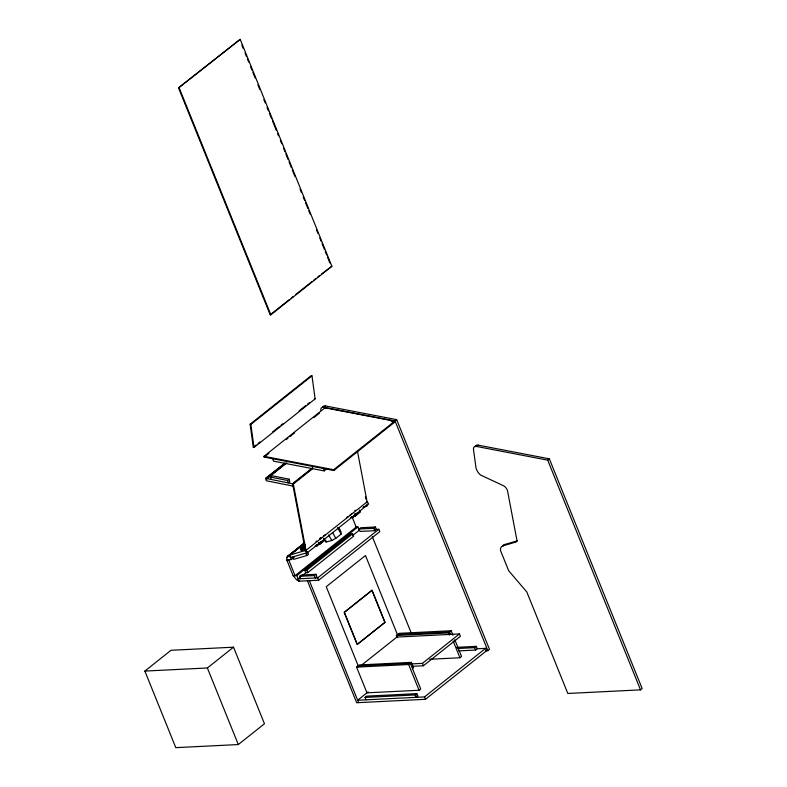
<?xml version="1.0" encoding="UTF-8"?>
<svg xmlns="http://www.w3.org/2000/svg" width="787" height="787" viewBox="0 0 787 787"><rect width="100%" height="100%" fill="white"/><g stroke="black" fill="none" stroke-linecap="round" stroke-linejoin="round"><path stroke-width="1.18" d="M304.156 543.453L289.508 555.13L290.492 557.56L307.52 552.612L368.631 504.034L367.342 501.693L305.986 550.349L306.182 551.451L305.326 550.536L289.045 555.258L287.294 556.714L286.724 559.823L293.158 575.75L296.797 579.999L299.07 581.19L318.676 580.216L379.787 531.638L378.822 529.287L375.143 529.464M300.978 549.218C308.199 544.053 299.552 551.766 301.106 548.401M305.12 545.155L300.654 547.683L302.67 546.512M303.507 546.158L301.923 547.26L302.71 546.778M315.203 545.834C315.607 546.631 319.797 544.122 318.194 544.033M350.884 517.443C351.287 518.239 355.478 515.741 353.875 515.652M303.733 546.739L301.205 548.293M304.097 547.722L303.359 548.765M320.476 537.836L319.965 538.347M321.627 541.84L322.04 541.436L321.509 541.426M304.235 543.974L304.038 544.584M301.116 547.742L300.742 548.352L302.021 547.909M304.894 544.545L302.208 545.794L305.002 544.211M319.325 542.637L318.705 543.217L319.699 543M321.844 541.751L321.126 542.233M355.045 514.216L354.888 514.737M357.141 513.606L357.308 513.085M178.521 87.888L240.202 39.35L331.878 266.272L270.856 314.78L270.207 314.81L178.521 87.888L240.202 39.35M270.207 314.81L289.272 299.65M291.18 298.135L293.089 296.62M295.951 294.348L312.164 281.461M314.062 279.946L315.971 278.431M317.879 276.916L319.788 275.401M321.696 273.886L331.878 266.272M250.138 424.203L311.249 375.625L311.967 375.842L315.115 398.901L254.004 447.478L253.286 447.262L250.138 424.203L250.856 424.419L311.967 375.842M253.286 447.262L256.149 444.98M258.057 443.465L259.966 441.95M272.381 432.083L279.07 426.77M280.979 425.246L282.887 423.731M299.119 410.824L305.799 405.512M307.717 403.997L309.625 402.482M320.83 410.234A4.82 3.099 51.5 0 1 324.037 407.282L325.67 405.984L396.687 419.658L489.494 649.373L487.861 650.672L485.441 650.79M263.989 456.312L325.001 407.814L394.651 421.222L394.828 422.009L333.816 470.508L264.166 457.099L263.989 456.312L333.639 469.721L394.651 421.222M264.166 457.099L268.938 453.312M286.094 439.667L288.003 438.152M289.911 436.637L294.682 432.85M313.747 417.69L319.463 413.145M312.655 467.832L292.607 483.769L293.128 486.12L266.213 480.729L265.691 478.378L284.786 463.199M265.691 478.378L285.12 463.258M266.026 478.447L285.169 463.454M266.075 478.644L266.744 478.771L285.799 463.395M266.744 478.771L286.793 462.835M271.19 479.48L270.669 477.119L272.302 475.82L289.232 479.214L289.754 481.565L288.121 482.864L287.599 480.513L289.232 479.214M312.439 468.845L293.335 484.025L306.192 551.441L305.484 551.274L292.626 483.857L312.675 467.921M272.912 458.782L273.453 461.143L324.155 470.901L325.798 469.603M324.037 407.282L395.054 420.956L396.687 419.658M287.56 556.33L304.461 542.794M287.294 556.714L304.48 543.06M287.068 557.147L288.986 555.632M294.712 551.077L296.62 549.562M298.529 548.037L304.264 543.483M286.901 557.619L288.809 556.104M291.672 553.822L299.316 547.752M144.857 671.075L171.005 650.288L233.523 647.189L264.462 723.755L238.313 744.551L175.796 747.65L144.857 671.075L207.375 667.976L233.523 647.189M352.055 516.823L356.196 527.083L295.086 575.661L288.642 559.705L286.724 559.813L291.308 559.587L294.181 557.314M319.65 539.154L321.558 537.639M323.467 536.114L325.375 534.599M346.388 517.905L348.297 516.38M350.205 514.865L352.114 513.35M366.398 504.644L367.037 505.815L362.925 507.428M315.538 545.578L319.817 544.338L324.785 540.384L323.664 538.347M351.209 517.207L355.488 515.957L360.466 512.003L359.344 509.966M292.4 556.999L293.699 559.341L306.9 555.514L308.534 554.215L307.245 551.874M324.008 538.318L326.064 542.036L331.74 540.502L335.774 538.347L341.096 534.117L340.948 531.52L338.892 527.802M295.086 575.661L293.158 575.75L296.797 575.572L357.908 526.995L359.275 530.369M305.769 572.759L304.805 570.368L350.638 533.94L352.586 533.842L353.55 536.232L307.717 572.661L305.769 572.759L301.952 575.799M304.805 570.368L306.753 570.27L352.586 533.842M299.611 576.32L301.244 575.022L315.931 574.294L316.895 576.684L315.262 577.983L314.288 575.592L299.611 576.32L300.575 578.711M359.088 529.041L360.721 527.743L375.409 527.015L376.373 529.405L374.74 530.704L360.053 531.432L359.088 529.041L373.766 528.313L375.409 527.015M296.797 575.572L299.07 581.19L298.125 578.838L300.034 577.314M352.556 535.573L359.236 530.261M314.288 575.592L315.931 574.294M503.267 545.745L515.731 542.086A4.614 2.961 51.5 0 0 516.823 539.715L507.605 491.196A5.775 3.709 51.5 0 0 502.381 485.225L480.582 475.033A9.198 5.912 51.5 0 1 475.958 467.576L473.479 449.426A4.82 3.099 51.5 0 1 476.686 446.475L478.319 445.176L549.336 458.841L642.143 688.556L640.51 689.855L567.821 693.465L526.818 591.981L508.697 570.772L500.473 550.428A7.919 5.086 51.5 0 1 503.267 545.745L504.9 544.447L517.374 540.787M298.125 578.838L317.712 577.865L378.822 529.287M476.686 446.475L547.703 460.149L549.336 458.841M358.213 665.822L410.302 663.234L420.701 688.95L419.058 690.248L366.968 692.835L356.57 667.12L359.295 664.956L411.394 662.369L413.588 667.789L412.496 668.655M397.228 637.667L396.353 635.503L399.078 633.338L451.167 630.751L452.978 635.227M515.121 542.302L517.079 540.915M360.859 665.713L396.904 637.057L459.421 633.958L460.395 636.349L423.396 665.763L412.358 666.304M368.159 691.881L357.662 700.233L424.508 696.918L485.618 648.34L486.592 650.731L425.482 699.309L356.668 702.722L307.402 580.776M365.05 697.43L366.683 696.131L416.825 693.642L417.789 696.033L416.156 697.331L415.192 694.941L365.05 697.43L366.014 699.82M356.57 667.12L408.669 664.533L411.394 662.369M396.353 635.503L448.442 632.915L451.167 630.751M411.394 663.913L422.432 663.362L459.421 633.958M429.643 659.27L459.933 657.765L461.566 656.466L454.788 639.693M415.192 694.941L416.825 693.642M457.542 648.508L474.659 647.662L476.302 646.363L477.266 648.754L475.633 650.052L458.506 650.898M304.884 546.522L304.215 547.191L304.972 547.093M304.195 547.506L303.27 548.136L303.733 547.959M301.795 549.562C298.45 552.277 306.792 548.549 304.343 548.283M315.981 541.387L316.571 541.062M356.855 513.813L357.76 513.016L357.062 513.134M321.598 541.977L319.994 542.932M354.76 510.556L355.262 510.242M303.477 545.381L302.228 546.394L302.926 546.276M304.962 545.834L302.405 547.782M305.149 546.286L303.123 546.611M302.533 548.47L300.929 549.749L303.084 549.011M302.729 548.441L301.175 549.621L302.651 549.198M356.983 513.803L355.724 514.511M303.015 548.982L304.264 547.968L303.566 548.086M304.284 546.562L304.825 546.247M320.427 542.656L318.951 543.296M355.773 514.423L354.957 514.816M305.061 546.473L303.969 547.319L304.854 547.211M302.178 548.716L300.87 549.169M355.429 514.58L354.494 514.865M304.962 547.978L304.166 548.205M367.342 501.693L367.293 502.873L357.436 451.099M363.742 506.779L367.037 505.815M305.986 550.349L307.52 552.612M302.779 547.211L302.11 547.191M355.478 527.113L357.908 526.995M397.435 634.637L449.534 632.05L450.439 634.283M456.735 647.327L476.302 646.363M477.109 648.763L485.618 648.34M415.339 696.151L417.789 696.033M391.228 421.311L394.828 422.009M270.669 477.119L287.599 480.513M266.704 478.575L292.607 483.769M292.626 483.857L293.335 484.025M314.397 398.684L315.115 398.901M355.97 514.009L356.108 514.875L355.734 514.196M354.366 513.921L355.488 515.957M353.019 516.331L353.147 517.197L352.783 516.518M337.505 527.605L341.096 534.117M332.704 532.76L335.774 538.347M328.661 534.924L331.74 540.502M318.686 542.302L319.817 544.338M317.338 544.722L317.466 545.588L317.102 544.909M305.612 553.172L306.9 555.514M317.712 577.865L318.676 580.216M547.703 460.149L640.51 689.855M395.054 420.956L487.861 650.672M241.845 45.056L243.213 48.46M245.052 52.995L246.42 56.398M247.344 58.671L248.712 62.075M250.551 66.61L251.929 70.013M252.843 72.286L255.136 77.962M257.88 84.77L259.72 89.305M263.842 99.516L265.219 102.92M267.049 107.455L268.426 110.859M269.341 113.131L271.633 118.807M272.558 121.07L276.217 130.15M277.595 133.554L278.509 135.826M280.349 140.361L281.726 143.765M283.556 148.3L284.933 151.704M285.848 153.977L288.14 159.653M289.055 161.915L291.347 167.592M292.262 169.864L295.017 176.672M300.063 189.155L301.431 192.559M303.27 197.094L304.638 200.498M305.563 202.771L307.855 208.437M308.77 210.709L310.147 214.113M316.561 230.001L317.938 233.405M319.768 237.94L321.145 241.343M322.06 243.616L324.352 249.282M325.267 251.555L326.644 254.958M327.559 257.231L329.851 262.897M474.659 647.662L475.633 650.052M453.155 640.992L459.933 657.765M448.442 632.915L449.328 635.089M373.766 528.313L374.74 530.704M372.31 536.665L411.453 633.535M422.432 663.362L423.396 665.763M179.17 87.859L270.856 314.78M424.508 696.918L425.482 699.309M397.809 635.552L365.473 555.514L326.241 586.699L358.577 666.737M408.669 664.533L419.058 690.248M306.753 570.27L307.717 572.661M309.36 580.678L358.626 702.624M289.508 555.13L291.308 559.587M207.375 667.976L238.313 744.551M325.001 407.814L325.188 408.601M333.639 469.721L333.816 470.508M323.624 468.54L324.155 470.901M365.443 496.676L365.906 499.086M366.437 501.958L366.575 502.706M250.856 424.419L254.004 447.478M325.897 540.354L326.064 542.036M502.46 546.463A7.919 5.086 51.5 0 1 504.9 544.447M475.191 446.662A4.82 3.099 51.5 0 1 478.319 445.176M322.542 407.469A4.82 3.099 51.5 0 1 325.67 405.984M316.846 545.106L316.974 545.971L316.846 545.106M320.25 542.43L320.378 543.296L320.25 542.43M320.742 542.036L320.87 542.902L320.742 542.036M352.527 516.715L352.655 517.59L352.527 516.715M356.462 513.616L356.6 514.482L356.462 513.616M371.926 590.319L344.204 612.355L357.16 644.415L384.882 622.379L371.926 590.319M372.084 590.309L344.362 612.345L357.318 644.405L385.04 622.369L372.084 590.309"/></g></svg>
